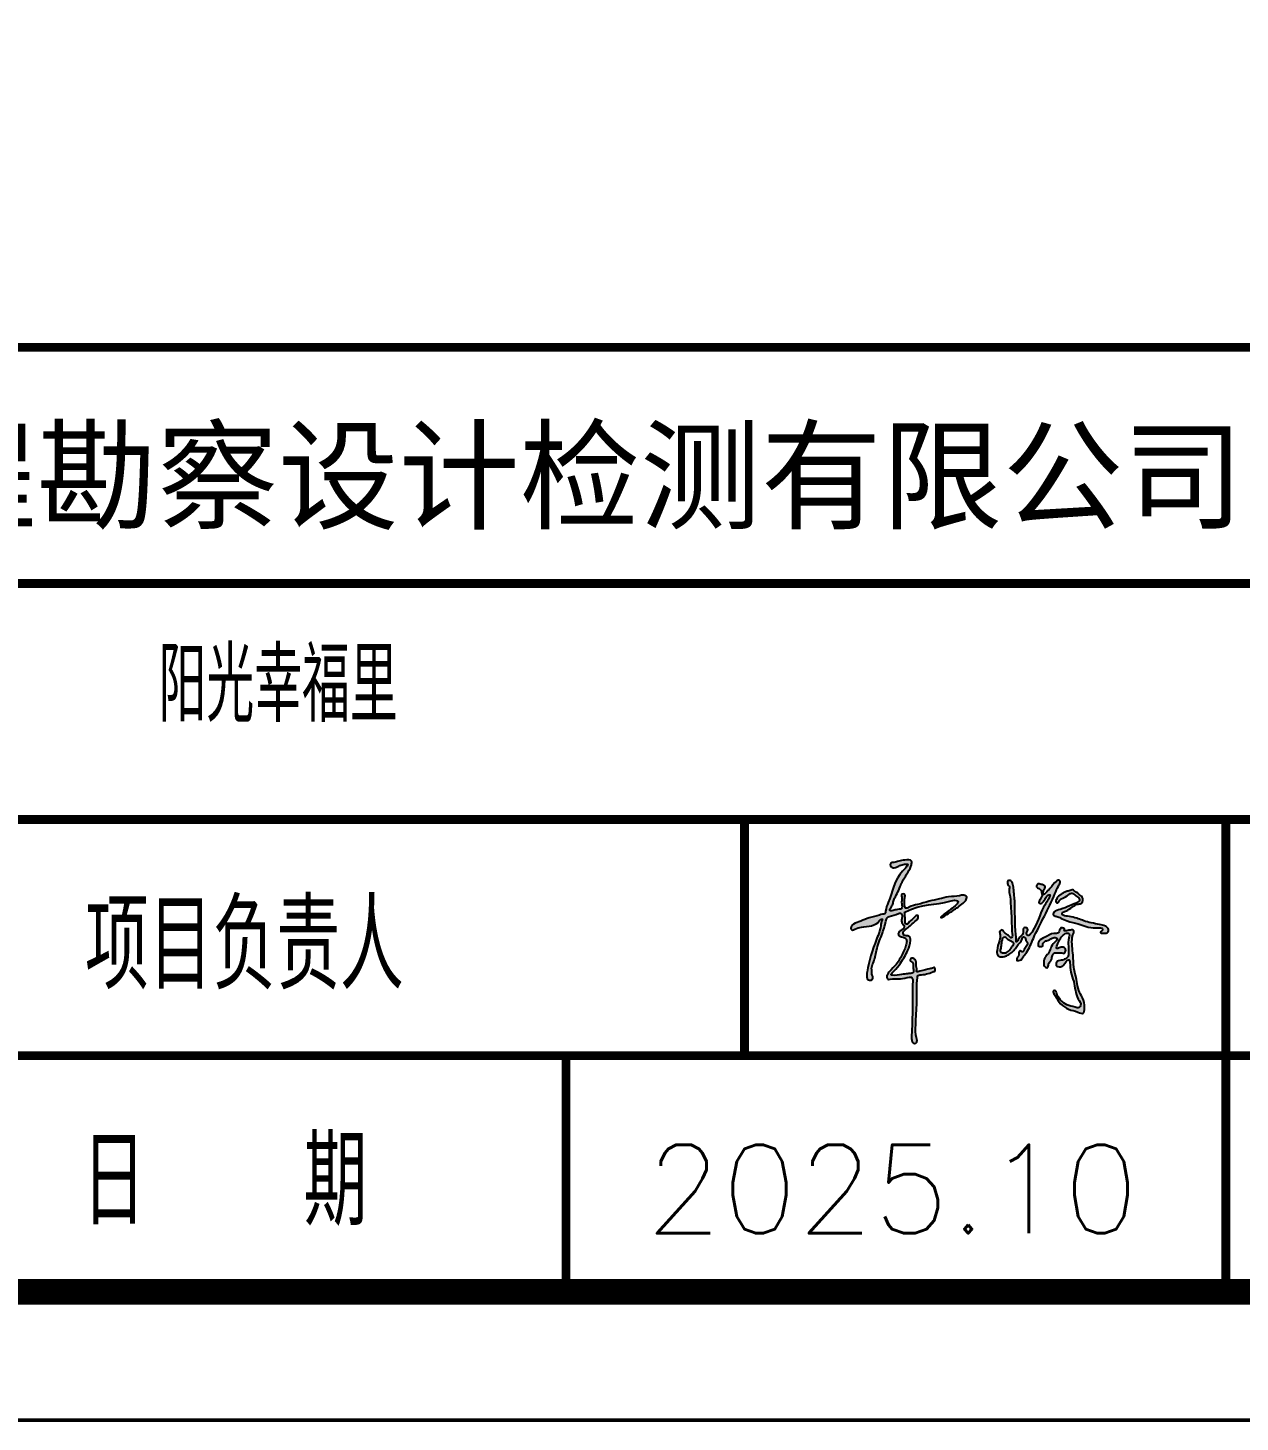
# Model space of a CAD drawing. Header units: millimetres. Extents: x 988 to 1408, y 353 to 650.
# Drawn here: x 1313.2 to 1360.4, y 353.3 to 407.6 of the extents above; entities that cross this region are included whole.
import ezdxf
from ezdxf.enums import TextEntityAlignment as Align

# ---------------------------------------------------------------- set-up
doc = ezdxf.new("R2010")
doc.units = ezdxf.units.MM
doc.layers.add('不打印', color=7, linetype='Continuous', plot=False)
doc.layers.add('地质-图框', color=7, linetype='Continuous')
doc.styles.add('LZ_PMT_LINE', font='', dxfattribs={"height": 2})
doc.styles.get("Standard").update_dxf_attribs({"font": 'txt', "bigfont": 'gbcbig.shx'})
doc.styles.get('LZ_PMT_LINE').set_extended_font_data('SimSun')

msp = doc.modelspace()

# ---------------------------------------------------------------- hatches: boundary and pattern name
at = {"linetype": 'Continuous'}
h = msp.add_hatch(color=0, dxfattribs=at)
edge = h.paths.add_edge_path()
edge.add_spline(control_points=[(1347.433, 375.047), (1347.433, 375.047), (1347.209, 375.024), (1347.078, 374.948), (1346.92, 374.872), (1346.803, 374.931), (1346.768, 375.013), (1346.805, 375.109), (1346.952, 375.095), (1347.123, 375.173), (1347.333, 375.198), (1347.639, 375.229), (1347.605, 375.007), (1347.55, 374.862), (1347.449, 374.711), (1347.361, 374.548), (1347.249, 374.378), (1347.153, 374.157), (1347.061, 373.896), (1346.923, 373.691), (1346.881, 373.478), (1346.823, 373.368), (1346.723, 373.216), (1346.889, 373.225), (1346.99, 373.27), (1347.116, 373.283), (1347.269, 373.302), (1347.197, 373.546), (1347.244, 373.69), (1347.2, 373.892), (1347.382, 373.889), (1347.322, 373.69), (1347.35, 373.541), (1347.329, 373.395), (1347.392, 373.298), (1347.594, 373.424), (1347.869, 373.472), (1348.276, 373.601), (1348.679, 373.681), (1349.067, 373.786), (1349.397, 373.783), (1349.624, 373.851), (1349.795, 373.777), (1349.695, 373.568), (1349.463, 373.405), (1349.167, 373.195), (1348.908, 373.03), (1348.794, 372.973), (1348.718, 372.946), (1348.823, 373.054), (1348.905, 373.122), (1349.105, 373.256), (1349.273, 373.391), (1349.395, 373.493), (1349.442, 373.605), (1349.277, 373.654), (1348.632, 373.434), (1347.998, 373.521), (1347.329, 373.157), (1347.357, 373.118), (1347.334, 373.006), (1347.376, 372.884), (1347.355, 372.731), (1347.444, 372.685), (1347.515, 372.802), (1347.63, 372.877), (1347.72, 372.976), (1347.792, 373.052), (1347.878, 373.034), (1347.863, 372.872), (1347.676, 372.781), (1347.517, 372.595), (1347.374, 372.498), (1347.277, 372.414), (1347.284, 372.344), (1347.313, 372.224), (1347.543, 372.291), (1347.585, 371.971), (1347.446, 371.636), (1347.226, 371.238), (1346.994, 370.926), (1346.85, 370.819), (1346.806, 370.731), (1346.988, 370.681), (1347.173, 370.756), (1347.439, 370.769), (1347.579, 370.789), (1347.698, 370.813), (1347.671, 370.965), (1347.669, 371.075), (1347.674, 371.227), (1347.54, 371.243), (1347.566, 371.427), (1347.811, 371.333), (1347.765, 371.113), (1347.826, 370.978), (1347.789, 370.825), (1348.077, 370.918), (1348.239, 370.953), (1348.424, 370.988), (1348.498, 371.032), (1348.523, 370.992), (1348.533, 370.95), (1348.532, 370.908), (1348.515, 370.865), (1348.473, 370.864), (1348.286, 370.789), (1348.096, 370.738), (1347.892, 370.724), (1347.87, 370.704), (1347.831, 370.703), (1347.848, 370.667), (1347.792, 370.335), (1347.836, 369.69), (1347.767, 368.918), (1347.759, 368.4), (1347.836, 368.174), (1347.792, 368.042), (1347.602, 368.091), (1347.638, 368.923), (1347.648, 369.627), (1347.644, 370.358), (1347.67, 370.537), (1347.63, 370.588), (1347.606, 370.656), (1347.416, 370.623), (1347.162, 370.553), (1346.895, 370.595), (1346.682, 370.536), (1346.655, 370.605), (1346.636, 370.662), (1346.669, 370.757), (1346.784, 370.925), (1347.053, 371.146), (1347.224, 371.479), (1347.352, 371.762), (1347.415, 371.94), (1347.431, 372.15), (1347.252, 372.212), (1347.081, 372.247), (1347.097, 372.416), (1347.22, 372.468), (1347.322, 372.535), (1347.337, 372.655), (1347.223, 372.718), (1347.214, 372.896), (1347.269, 373.047), (1347.175, 373.153), (1346.998, 373.065), (1346.834, 373.05), (1346.634, 372.96), (1346.587, 372.674), (1346.441, 372.27), (1346.237, 371.725), (1346.169, 371.28), (1346.033, 371.016), (1346.073, 370.867), (1346.046, 370.749), (1346.119, 370.654), (1346.083, 370.57), (1346.036, 370.518), (1345.968, 370.528), (1345.883, 370.544), (1345.855, 370.689), (1345.922, 371.21), (1346.147, 371.89), (1346.421, 372.561), (1346.42, 372.812), (1346.504, 372.913), (1346.38, 372.9), (1346.265, 372.626), (1345.786, 372.623), (1345.453, 372.546), (1345.321, 372.456), (1345.237, 372.513), (1345.25, 372.63), (1345.398, 372.745), (1345.649, 372.823), (1345.973, 372.979), (1346.275, 373.019), (1346.462, 373.099), (1346.589, 373.088), (1346.597, 373.314), (1346.838, 373.819), (1346.961, 374.507), (1347.358, 374.866), (1347.409, 374.944), (1347.443, 374.983), (1347.454, 375.011), (1347.469, 375.042), (1347.433, 375.047), (1347.433, 375.047)], knot_values=[0, 0, 0, 0, 0.197659, 0.38152, 0.566109, 0.652135, 0.748753, 0.807036, 0.92578, 1.122031, 1.368988, 1.626652, 1.76802, 1.918621, 2.118344, 2.300641, 2.476901, 2.727997, 3.020459, 3.30281, 3.467088, 3.639635, 3.748419, 3.829445, 4.003086, 4.123696, 4.214806, 4.40081, 4.667341, 4.776567, 4.878347, 5.011798, 5.239779, 5.391232, 5.421408, 5.561877, 5.912571, 6.38166, 6.788598, 7.158235, 7.581854, 7.75821, 7.879208, 8.024703, 8.302733, 8.776744, 9.113748, 9.171835, 9.21185, 9.282009, 9.431192, 9.655122, 9.945004, 10.084012, 10.156313, 10.23478, 10.492922, 12.265977, 12.308224, 12.341497, 12.381398, 12.643767, 12.73859, 12.784271, 12.894334, 13.057034, 13.22312, 13.293963, 13.355493, 13.427134, 13.691979, 13.931156, 14.154695, 14.230531, 14.280349, 14.357953, 14.559753, 14.73671, 15.127693, 15.701362, 16.09181, 16.245167, 16.284172, 16.325965, 16.693564, 16.937976, 17.092889, 17.140175, 17.268068, 17.432612, 17.543247, 17.640717, 17.742204, 17.919021, 18.124187, 18.330875, 18.38331, 18.514374, 18.915136, 19.05586, 19.094889, 19.129342, 19.171939, 19.2281, 19.253164, 19.30045, 19.335915, 19.866366, 19.900833, 19.91431, 19.956102, 19.971506, 20.016335, 20.975658, 21.868584, 22.374573, 22.482502, 22.597173, 22.697846, 22.941553, 24.708467, 25.088101, 25.161193, 25.220954, 25.277606, 25.350797, 25.711986, 26.113546, 26.20435, 26.256258, 26.30822, 26.383415, 26.54161, 26.923438, 27.405824, 27.649529, 27.849929, 27.988286, 28.210288, 28.334066, 28.448614, 28.601664, 28.712075, 28.802319, 28.905249, 29.053216, 29.28859, 29.3441, 29.421244, 29.800842, 29.895833, 30.034219, 30.598059, 31.241971, 31.744499, 31.964954, 32.082734, 32.192402, 32.311997, 32.392136, 32.448377, 32.505145, 32.585331, 32.68582, 32.890345, 34.212601, 34.822842, 34.959792, 35.019354, 35.099489, 35.175216, 35.910229, 36.17828, 36.27437, 36.332015, 36.438545, 36.566652, 36.87459, 37.22398, 37.642874, 37.759289, 37.851306, 37.959659, 38.310672, 39.66111, 39.8191, 39.895663, 39.943134, 39.968266, 39.993907, 40.020381, 40.020381, 40.020381, 40.020381], degree=3, periodic=0)
h = msp.add_hatch(color=0, dxfattribs=at)
edge = h.paths.add_edge_path()
edge.add_spline(control_points=[(1351.36, 374.245), (1351.36, 374.245), (1351.311, 374.423), (1351.478, 374.41), (1351.565, 374.283), (1351.596, 373.98), (1351.646, 373.435), (1351.629, 372.866), (1351.657, 372.341), (1351.69, 372.179), (1351.671, 371.995), (1351.74, 372.043), (1351.762, 372.147), (1351.857, 372.231), (1351.937, 372.306), (1351.964, 372.386), (1351.949, 372.466), (1351.967, 372.578), (1352.071, 372.57), (1352.145, 372.522), (1352.127, 372.431), (1352.074, 372.362), (1352.098, 372.27), (1352.18, 372.248), (1352.251, 372.328), (1352.488, 372.656), (1352.653, 373.26), (1352.894, 373.596), (1353.034, 373.867), (1352.851, 373.825), (1352.831, 373.686), (1352.739, 373.583), (1352.67, 373.493), (1352.521, 373.529), (1352.622, 373.666), (1352.658, 373.752), (1352.693, 373.812), (1352.702, 373.86), (1352.663, 373.904), (1352.678, 373.973), (1352.635, 374.042), (1352.574, 374.107), (1352.45, 374.14), (1352.484, 374.234), (1352.517, 374.279), (1352.551, 374.272), (1352.596, 374.276), (1352.657, 374.257), (1352.729, 374.229), (1352.827, 374.197), (1352.8, 374.097), (1352.744, 374.031), (1352.738, 373.953), (1352.736, 373.828), (1352.885, 373.974), (1353.019, 374.108), (1353.167, 374.314), (1353.311, 374.434), (1353.401, 374.406), (1353.403, 374.29), (1353.288, 374.145), (1353.016, 373.379), (1352.506, 372.569), (1352.175, 371.719), (1351.998, 371.484), (1351.921, 371.4), (1351.891, 371.302), (1351.802, 371.3), (1351.698, 371.267), (1351.706, 371.389), (1351.782, 371.457), (1351.791, 371.555), (1351.8, 371.691), (1351.867, 371.65), (1351.9, 371.628), (1351.969, 371.624), (1351.998, 371.758), (1352.092, 371.831), (1352.143, 371.976), (1352.042, 372.058), (1352.063, 372.176), (1351.937, 372.232), (1351.901, 372.035), (1351.759, 371.934), (1351.659, 371.742), (1351.518, 371.606), (1351.355, 371.497), (1351.201, 371.425), (1351.052, 371.425), (1350.924, 371.516), (1350.936, 371.77), (1351.015, 372.011), (1351.083, 372.261), (1351.016, 372.416), (1351.102, 372.491), (1351.18, 372.455), (1351.23, 372.356), (1351.358, 372.29), (1351.431, 372.217), (1351.496, 372.154), (1351.548, 372.243), (1351.504, 372.42), (1351.516, 372.863), (1351.467, 373.36), (1351.455, 373.797), (1351.384, 374.028), (1351.446, 374.159), (1351.36, 374.245), (1351.36, 374.245)], knot_values=[0, 0, 0, 0, 0.151641, 0.238659, 0.376664, 0.590515, 1.141021, 2.014882, 2.347755, 2.615323, 2.676021, 2.710593, 2.804102, 3.007035, 3.061602, 3.13322, 3.245143, 3.315186, 3.427304, 3.477072, 3.564265, 3.655727, 3.739894, 3.799056, 3.87173, 4.029935, 5.057343, 5.495043, 5.597064, 5.685824, 5.870477, 5.988218, 6.103187, 6.183129, 6.327156, 6.441553, 6.499549, 6.531273, 6.581438, 6.655339, 6.72585, 6.812621, 6.931223, 7.021295, 7.055988, 7.084035, 7.115588, 7.194681, 7.265663, 7.364865, 7.435714, 7.528285, 7.616981, 7.694766, 7.78323, 8.036039, 8.413504, 8.498284, 8.569266, 8.640116, 8.796808, 9.11983, 11.055099, 11.664171, 11.835983, 11.928577, 12.010113, 12.106825, 12.184086, 12.258206, 12.373062, 12.483201, 12.58762, 12.624928, 12.680159, 12.714126, 12.812598, 13.001774, 13.096833, 13.217036, 13.332331, 13.402875, 13.528845, 13.768977, 13.951307, 14.158673, 14.352187, 14.53796, 14.658549, 14.786357, 14.957076, 15.350749, 15.580771, 15.713776, 15.795278, 15.84804, 15.944469, 16.12046, 16.24941, 16.284195, 16.350242, 16.460828, 16.859637, 17.639134, 17.969349, 18.182657, 18.322554, 18.394148, 18.394148, 18.394148, 18.394148], degree=3, periodic=0)
edge = h.paths.add_edge_path()
edge.add_spline(control_points=[(1351.141, 372.133), (1351.141, 372.133), (1351.196, 372.207), (1351.286, 372.2), (1351.347, 372.11), (1351.447, 372.038), (1351.57, 372.019), (1351.597, 371.927), (1351.538, 371.86), (1351.478, 371.748), (1351.362, 371.614), (1351.208, 371.572), (1351.032, 371.614), (1351.09, 371.784), (1351.1, 371.929), (1351.118, 372.022), (1351.141, 372.133), (1351.141, 372.133)], knot_values=[0, 0, 0, 0, 0.075273, 0.154812, 0.252221, 0.377888, 0.530519, 0.569008, 0.63793, 0.773479, 0.964927, 1.137476, 1.253643, 1.402924, 1.561683, 1.692143, 1.765906, 1.765906, 1.765906, 1.765906], degree=3, periodic=0)
h = msp.add_hatch(color=0, dxfattribs=at)
edge = h.paths.add_edge_path()
edge.add_spline(control_points=[(1353.283, 373.531), (1353.283, 373.531), (1353.209, 373.564), (1353.236, 373.638), (1353.268, 373.699), (1353.304, 373.794), (1353.412, 373.842), (1353.511, 373.923), (1353.646, 373.979), (1353.769, 374.014), (1353.902, 374.063), (1353.952, 373.984), (1354.035, 373.961), (1354.12, 373.857), (1354.265, 373.791), (1354.286, 373.644), (1354.258, 373.497), (1353.938, 373.503), (1353.774, 373.235), (1353.525, 373.201), (1353.396, 373.038), (1353.969, 372.994), (1354.308, 372.808), (1354.802, 372.718), (1355.13, 372.658), (1355.262, 372.558), (1355.291, 372.447), (1355.239, 372.359), (1355.123, 372.35), (1355.047, 372.348), (1354.945, 372.372), (1354.99, 372.433), (1355.037, 372.45), (1355.074, 372.585), (1354.531, 372.517), (1354.214, 372.717), (1353.712, 372.795), (1353.445, 372.926), (1353.282, 373.011), (1353.139, 373.023), (1353.118, 373.114), (1353.183, 373.235), (1353.45, 373.269), (1353.729, 373.421), (1353.976, 373.492), (1354.188, 373.62), (1354.1, 373.769), (1353.984, 373.811), (1353.891, 373.917), (1353.754, 373.908), (1353.644, 373.767), (1353.464, 373.715), (1353.336, 373.616), (1353.325, 373.527), (1353.283, 373.531), (1353.283, 373.531)], knot_values=[0, 0, 0, 0, 0.068569, 0.120283, 0.209334, 0.288456, 0.410161, 0.543077, 0.67672, 0.831793, 0.968421, 0.997207, 1.096469, 1.208819, 1.397135, 1.525038, 1.6288, 1.79443, 2.318001, 2.461788, 2.508986, 2.880792, 3.402072, 4.029968, 4.268004, 4.406366, 4.496694, 4.587713, 4.670899, 4.818574, 4.863121, 4.909296, 4.982462, 5.020931, 5.274915, 5.995984, 6.445824, 6.716471, 6.880111, 7.020502, 7.069661, 7.134015, 7.408033, 7.793483, 8.071446, 8.264313, 8.338473, 8.530902, 8.628222, 8.742587, 8.884205, 9.139889, 9.29114, 9.346422, 9.364859, 9.364859, 9.364859, 9.364859], degree=3, periodic=0)
h = msp.add_hatch(color=0, dxfattribs=at)
edge = h.paths.add_edge_path()
edge.add_spline(control_points=[(1352.737, 371.965), (1352.737, 371.965), (1352.711, 371.908), (1352.73, 371.854), (1352.642, 371.827), (1352.524, 371.839), (1352.544, 371.964), (1352.586, 372.112), (1352.859, 372.197), (1353.065, 372.371), (1353.315, 372.324), (1353.367, 372.434), (1353.381, 372.499), (1353.418, 372.569), (1353.481, 372.555), (1353.527, 372.551), (1353.59, 372.523), (1353.504, 372.425), (1353.721, 372.465), (1353.801, 372.476), (1353.907, 372.485), (1353.95, 372.402), (1353.889, 372.311), (1353.828, 372.006), (1353.911, 371.571), (1353.909, 370.994), (1354.051, 370.55), (1354.086, 370.13), (1354.308, 369.815), (1354.352, 369.537), (1354.329, 369.165), (1354.013, 369.333), (1353.728, 369.353), (1353.37, 369.606), (1353.261, 369.832), (1353.073, 370.106), (1353.238, 370.129), (1353.292, 369.829), (1353.57, 369.565), (1353.912, 369.494), (1354.127, 369.429), (1354.246, 369.593), (1353.972, 369.925), (1353.989, 370.368), (1353.781, 370.845), (1353.784, 371.092), (1353.766, 371.363), (1353.595, 371.24), (1353.552, 371.109), (1353.405, 371.021), (1353.192, 371.07), (1353.283, 371.312), (1353.485, 371.284), (1353.616, 371.364), (1353.707, 371.434), (1353.73, 371.579), (1353.716, 371.788), (1353.707, 372.035), (1353.734, 372.205), (1353.78, 372.344), (1353.631, 372.373), (1353.533, 372.298), (1353.407, 372.184), (1353.344, 372), (1353.267, 371.882), (1353.247, 371.721), (1353.414, 371.844), (1353.6, 371.809), (1353.618, 371.662), (1353.574, 371.537), (1353.436, 371.604), (1353.31, 371.575), (1353.155, 371.602), (1353.075, 371.467), (1353.076, 371.3), (1352.928, 371.196), (1352.933, 370.964), (1352.743, 371.071), (1352.759, 371.239), (1352.784, 371.42), (1353.025, 371.623), (1353.012, 371.913), (1353.319, 372.107), (1353.213, 372.209), (1353.058, 372.157), (1352.939, 372.068), (1352.809, 372.064), (1352.737, 371.965), (1352.737, 371.965)], knot_values=[0, 0, 0, 0, 0.055468, 0.108636, 0.15794, 0.287628, 0.37734, 0.476649, 0.75171, 1.123031, 1.300816, 1.366581, 1.456854, 1.512333, 1.573547, 1.619172, 1.668973, 1.725776, 1.864766, 2.013087, 2.08294, 2.139601, 2.250537, 2.381097, 3.075455, 3.543653, 4.104514, 4.464494, 4.787032, 5.203317, 5.40603, 5.616843, 5.99304, 6.370507, 6.777418, 6.94852, 7.030929, 7.122552, 7.732463, 8.067039, 8.223055, 8.316505, 8.586054, 9.28966, 9.67584, 10.05418, 10.155537, 10.294914, 10.465459, 10.604836, 10.778578, 10.941849, 11.144698, 11.309695, 11.402433, 11.470004, 11.732206, 12.043571, 12.185022, 12.283689, 12.403076, 12.505804, 12.656503, 12.905748, 13.048865, 13.138997, 13.234967, 13.485832, 13.543772, 13.672045, 13.771801, 13.919401, 14.076061, 14.176105, 14.345032, 14.547447, 14.695176, 14.823507, 14.981121, 15.175895, 15.356401, 15.862654, 16.044634, 16.091003, 16.247663, 16.464121, 16.52785, 16.655078, 16.655078, 16.655078, 16.655078], degree=3, periodic=0)

# ---------------------------------------------------------------- linework, layer by layer
at = {"const_width": 0.345}
for points in [[(1219.24, 395.163), (1403.099, 395.163), (1403.099, 358.392), (1219.24, 358.392), (1219.24, 395.163)], [(1219.24, 395.163), (1403.099, 395.163), (1403.099, 358.392), (1219.24, 358.392), (1219.24, 395.163)], [(1219.24, 385.97), (1403.099, 385.97)], [(1219.24, 376.777), (1403.099, 376.777)], [(1341.106, 376.777), (1341.106, 367.585)], [(1359.851, 376.777), (1359.851, 367.585)], [(1219.24, 367.585), (1403.099, 367.585)], [(1242.223, 367.585), (1403.099, 367.585)], [(1334.152, 367.585), (1334.152, 358.392)], [(1359.851, 367.585), (1359.851, 358.392)]]:
    msp.add_lwpolyline(points, dxfattribs=at)
at = {"color": 0}
for points, start_tangent, end_tangent in [([(1347.433, 375.047), (1347.237, 375.016), (1347.068, 374.945), (1346.89, 374.897), (1346.813, 374.937), (1346.779, 375.027), (1346.802, 375.081), (1346.918, 375.106), (1347.107, 375.157), (1347.351, 375.199), (1347.605, 375.16), (1347.602, 375.019), (1347.55, 374.877), (1347.449, 374.705), (1347.357, 374.547), (1347.266, 374.397), (1347.161, 374.169), (1347.049, 373.899), (1346.922, 373.646), (1346.877, 373.488), (1346.799, 373.334), (1346.761, 373.232), (1346.842, 373.225), (1347.01, 373.267), (1347.129, 373.285), (1347.217, 373.31), (1347.224, 373.495), (1347.224, 373.762), (1347.235, 373.871), (1347.336, 373.871), (1347.343, 373.737), (1347.34, 373.509), (1347.354, 373.359), (1347.371, 373.334), (1347.508, 373.366), (1347.842, 373.474), (1348.295, 373.597), (1348.691, 373.688), (1349.053, 373.765), (1349.474, 373.811), (1349.649, 373.829), (1349.755, 373.769), (1349.716, 373.629), (1349.512, 373.439), (1349.123, 373.169), (1348.835, 372.994), (1348.782, 372.969), (1348.744, 372.959), (1348.786, 373.015), (1348.898, 373.113), (1349.081, 373.243), (1349.309, 373.422), (1349.404, 373.523), (1349.421, 373.594), (1349.351, 373.629), (1349.095, 373.597), (1347.371, 373.18), (1347.34, 373.152), (1347.35, 373.12), (1347.35, 373.08), (1347.364, 372.818), (1347.379, 372.725), (1347.42, 372.704), (1347.505, 372.774), (1347.626, 372.883), (1347.743, 373), (1347.801, 373.041), (1347.861, 373.026), (1347.866, 372.954), (1347.683, 372.763), (1347.507, 372.6), (1347.332, 372.461), (1347.284, 372.403), (1347.284, 372.353), (1347.311, 372.28), (1347.507, 372.234), (1347.564, 372.067), (1347.462, 371.689), (1347.181, 371.189), (1346.934, 370.887), (1346.829, 370.775), (1346.818, 370.737), (1346.855, 370.719), (1347.222, 370.748), (1347.465, 370.775), (1347.618, 370.797), (1347.663, 370.812), (1347.678, 370.939), (1347.67, 371.103), (1347.648, 371.212), (1347.566, 371.264), (1347.577, 371.365), (1347.749, 371.324), (1347.786, 371.122), (1347.809, 370.917), (1347.805, 370.864), (1347.936, 370.872), (1348.325, 370.969), (1348.459, 371.01), (1348.497, 371.021), (1348.519, 370.995), (1348.53, 370.954), (1348.527, 370.898), (1348.515, 370.875), (1348.471, 370.861), (1348.437, 370.849), (1347.921, 370.726), (1347.887, 370.719), (1347.876, 370.711), (1347.839, 370.692), (1347.842, 370.677), (1347.842, 370.633), (1347.811, 369.674), (1347.769, 368.782), (1347.803, 368.277), (1347.822, 368.171), (1347.773, 368.068), (1347.673, 368.084), (1347.611, 368.32), (1347.645, 370.086), (1347.66, 370.466), (1347.66, 370.539), (1347.632, 370.592), (1347.602, 370.64), (1347.529, 370.642), (1347.173, 370.579), (1346.772, 370.559), (1346.681, 370.559), (1346.656, 370.604), (1346.643, 370.655), (1346.661, 370.728), (1346.746, 370.861), (1347.008, 371.139), (1347.256, 371.553), (1347.354, 371.776), (1347.412, 371.967), (1347.408, 372.106), (1347.216, 372.217), (1347.104, 372.271), (1347.109, 372.385), (1347.23, 372.479), (1347.313, 372.551), (1347.32, 372.641), (1347.251, 372.717), (1347.223, 372.863), (1347.219, 373.098), (1347.179, 373.136), (1347.103, 373.119), (1346.741, 373.006), (1346.659, 372.958), (1346.611, 372.828), (1346.447, 372.289), (1346.245, 371.677), (1346.116, 371.192), (1346.052, 370.981), (1346.064, 370.864), (1346.064, 370.754), (1346.101, 370.64), (1346.075, 370.565), (1346.033, 370.527), (1345.976, 370.527), (1345.901, 370.553), (1345.867, 370.648), (1345.878, 370.852), (1346.246, 372.122), (1346.417, 372.708), (1346.449, 372.841), (1346.476, 372.894), (1346.396, 372.889), (1346.348, 372.831), (1345.655, 372.586), (1345.399, 372.506), (1345.308, 372.474), (1345.26, 372.506), (1345.26, 372.612), (1345.351, 372.703), (1345.633, 372.825), (1345.959, 372.953), (1346.364, 373.06), (1346.476, 373.092), (1346.566, 373.108), (1346.597, 373.212), (1346.7, 373.547), (1347.262, 374.775), (1347.371, 374.89), (1347.417, 374.951), (1347.445, 374.989), (1347.455, 375.012), (1347.458, 375.038), (1347.433, 375.047)], (-0.998184, 0.060238), (-0.998185, 0.060224)), ([(1351.36, 374.245), (1351.36, 374.396), (1351.447, 374.404), (1351.541, 374.302), (1351.584, 374.093), (1351.628, 373.544), (1351.642, 372.671), (1351.664, 372.338), (1351.678, 372.071), (1351.686, 372.011), (1351.716, 372.028), (1351.761, 372.11), (1351.893, 372.265), (1351.93, 372.304), (1351.955, 372.372), (1351.955, 372.484), (1351.975, 372.551), (1352.087, 372.556), (1352.127, 372.526), (1352.122, 372.439), (1352.087, 372.354), (1352.114, 372.275), (1352.172, 372.26), (1352.229, 372.304), (1352.322, 372.432), (1352.75, 373.366), (1352.97, 373.745), (1352.998, 373.843), (1352.91, 373.829), (1352.809, 373.675), (1352.739, 373.58), (1352.648, 373.51), (1352.57, 373.531), (1352.616, 373.668), (1352.669, 373.769), (1352.693, 373.822), (1352.697, 373.853), (1352.676, 373.899), (1352.669, 373.972), (1352.637, 374.035), (1352.574, 374.095), (1352.476, 374.162), (1352.497, 374.249), (1352.521, 374.274), (1352.549, 374.274), (1352.581, 374.274), (1352.658, 374.256), (1352.725, 374.232), (1352.809, 374.179), (1352.798, 374.109), (1352.753, 374.028), (1352.739, 373.941), (1352.749, 373.864), (1352.823, 373.913), (1352.998, 374.095), (1353.247, 374.379), (1353.321, 374.421), (1353.387, 374.396), (1353.398, 374.326), (1353.328, 374.186), (1353.194, 373.892), (1352.352, 372.149), (1352.083, 371.603), (1351.98, 371.466), (1351.924, 371.392), (1351.884, 371.321), (1351.792, 371.293), (1351.714, 371.29), (1351.711, 371.364), (1351.77, 371.463), (1351.792, 371.571), (1351.826, 371.669), (1351.859, 371.654), (1351.909, 371.629), (1351.943, 371.629), (1351.995, 371.713), (1352.1, 371.87), (1352.122, 371.962), (1352.063, 372.067), (1352.032, 372.178), (1351.968, 372.206), (1351.903, 372.098), (1351.758, 371.907), (1351.656, 371.756), (1351.511, 371.608), (1351.35, 371.5), (1351.177, 371.432), (1351.057, 371.438), (1350.955, 371.515), (1350.936, 371.685), (1351.029, 372.067), (1351.057, 372.296), (1351.047, 372.428), (1351.112, 372.478), (1351.162, 372.459), (1351.223, 372.385), (1351.362, 372.277), (1351.458, 372.191), (1351.487, 372.171), (1351.529, 372.221), (1351.528, 372.332), (1351.507, 372.73), (1351.466, 373.509), (1351.435, 373.837), (1351.409, 374.049), (1351.405, 374.189), (1351.36, 374.245)], (-0.425545, 0.904937), (-0.425534, 0.904942)), ([(1353.283, 373.531), (1353.228, 373.572), (1353.231, 373.623), (1353.268, 373.704), (1353.305, 373.774), (1353.405, 373.844), (1353.515, 373.918), (1353.637, 373.973), (1353.784, 374.021), (1353.921, 374.029), (1353.939, 374.007), (1354.024, 373.955), (1354.109, 373.881), (1354.253, 373.76), (1354.279, 373.634), (1354.249, 373.535), (1354.091, 373.487), (1353.637, 373.225), (1353.504, 373.17), (1353.475, 373.133), (1353.818, 372.99), (1354.315, 372.835), (1354.928, 372.695), (1355.156, 372.629), (1355.259, 372.536), (1355.278, 372.448), (1355.23, 372.371), (1355.149, 372.352), (1355.001, 372.36), (1354.961, 372.378), (1354.983, 372.418), (1355.038, 372.466), (1355.049, 372.503), (1354.802, 372.562), (1354.098, 372.717), (1353.663, 372.831), (1353.416, 372.942), (1353.265, 373.004), (1353.136, 373.06), (1353.124, 373.107), (1353.15, 373.166), (1353.401, 373.277), (1353.759, 373.421), (1354.017, 373.524), (1354.153, 373.66), (1354.12, 373.726), (1353.965, 373.841), (1353.888, 373.9), (1353.773, 373.896), (1353.663, 373.808), (1353.438, 373.686), (1353.335, 373.575), (1353.301, 373.531), (1353.283, 373.531)], (-0.962278, 0.272067), (-0.962315, 0.271939)), ([(1352.737, 371.965), (1352.72, 371.912), (1352.716, 371.859), (1352.671, 371.838), (1352.545, 371.867), (1352.545, 371.957), (1352.578, 372.051), (1352.81, 372.197), (1353.153, 372.34), (1353.328, 372.369), (1353.361, 372.426), (1353.39, 372.511), (1353.422, 372.556), (1353.484, 372.556), (1353.528, 372.548), (1353.569, 372.519), (1353.549, 372.466), (1353.688, 372.458), (1353.834, 372.479), (1353.904, 372.471), (1353.932, 372.422), (1353.9, 372.316), (1353.867, 372.189), (1353.898, 371.496), (1353.931, 371.028), (1354.046, 370.479), (1354.12, 370.127), (1354.267, 369.84), (1354.341, 369.431), (1354.292, 369.234), (1354.087, 369.283), (1353.726, 369.39), (1353.415, 369.603), (1353.185, 369.939), (1353.136, 370.103), (1353.218, 370.111), (1353.259, 370.029), (1353.661, 369.57), (1353.98, 369.472), (1354.136, 369.463), (1354.194, 369.537), (1354.103, 369.791), (1353.923, 370.471), (1353.808, 370.84), (1353.775, 371.217), (1353.751, 371.315), (1353.628, 371.25), (1353.529, 371.11), (1353.406, 371.045), (1353.242, 371.102), (1353.292, 371.258), (1353.488, 371.307), (1353.636, 371.381), (1353.702, 371.446), (1353.718, 371.512), (1353.718, 371.774), (1353.718, 372.085), (1353.743, 372.225), (1353.751, 372.323), (1353.636, 372.356), (1353.546, 372.307), (1353.439, 372.2), (1353.324, 371.979), (1353.267, 371.848), (1353.267, 371.758), (1353.357, 371.79), (1353.603, 371.741), (1353.611, 371.684), (1353.554, 371.569), (1353.456, 371.586), (1353.308, 371.586), (1353.152, 371.569), (1353.095, 371.487), (1353.054, 371.323), (1352.947, 371.151), (1352.898, 371.012), (1352.783, 371.069), (1352.759, 371.225), (1352.808, 371.414), (1352.923, 371.553), (1353.169, 371.995), (1353.275, 372.143), (1353.242, 372.176), (1353.087, 372.159), (1352.89, 372.069), (1352.828, 372.053), (1352.737, 371.965)], (-0.718718, -0.695301), (-0.718553, -0.695472)), ([(1351.141, 372.133), (1351.194, 372.186), (1351.274, 372.191), (1351.344, 372.123), (1351.446, 372.051), (1351.58, 371.976), (1351.589, 371.939), (1351.556, 371.878), (1351.482, 371.765), (1351.349, 371.627), (1351.181, 371.586), (1351.072, 371.626), (1351.08, 371.775), (1351.103, 371.932), (1351.126, 372.061), (1351.141, 372.133)], (-0.304673, 0.952457), (-0.304831, 0.952407))]:
    msp.add_spline(points, degree=3, dxfattribs=dict(at, start_tangent=start_tangent, end_tangent=end_tangent))
at = {"layer": '不打印', "linetype": 'Continuous', "const_width": 0.15}
msp.add_lwpolyline([(988.099, 353.392), (1408.099, 353.392), (1408.099, 650.392), (988.099, 650.392), (988.099, 353.392)], dxfattribs=at)
at = {"layer": '地质-图框', "linetype": 'Continuous', "const_width": 1}
msp.add_lwpolyline([(993.099, 358.392), (1403.099, 358.392), (1403.099, 645.392), (993.099, 645.392), (993.099, 358.392), (1403.099, 358.392)], dxfattribs=at)

# ---------------------------------------------------------------- texts
at = {"style": 'LZ_PMT_LINE'}
msp.add_text('广西昇龙工程勘察设计检测有限公司', height=3.44736, dxfattribs=at).set_placement((1322.937, 388.444), align=Align.CENTER)
at = {"width": 0.9}
msp.add_text('阳光幸福里', height=2.8728, dxfattribs=at).set_placement((1322.942, 380.581), align=Align.CENTER)
for s, p in [('项目负责人', (1315.423, 370.164)), ('日  期', (1315.306, 360.971)), ('2025.10', (1337.256, 360.671))]:
    msp.add_text(s, height=3.4474).set_placement(p)

doc.saveas('drawing.dxf')
